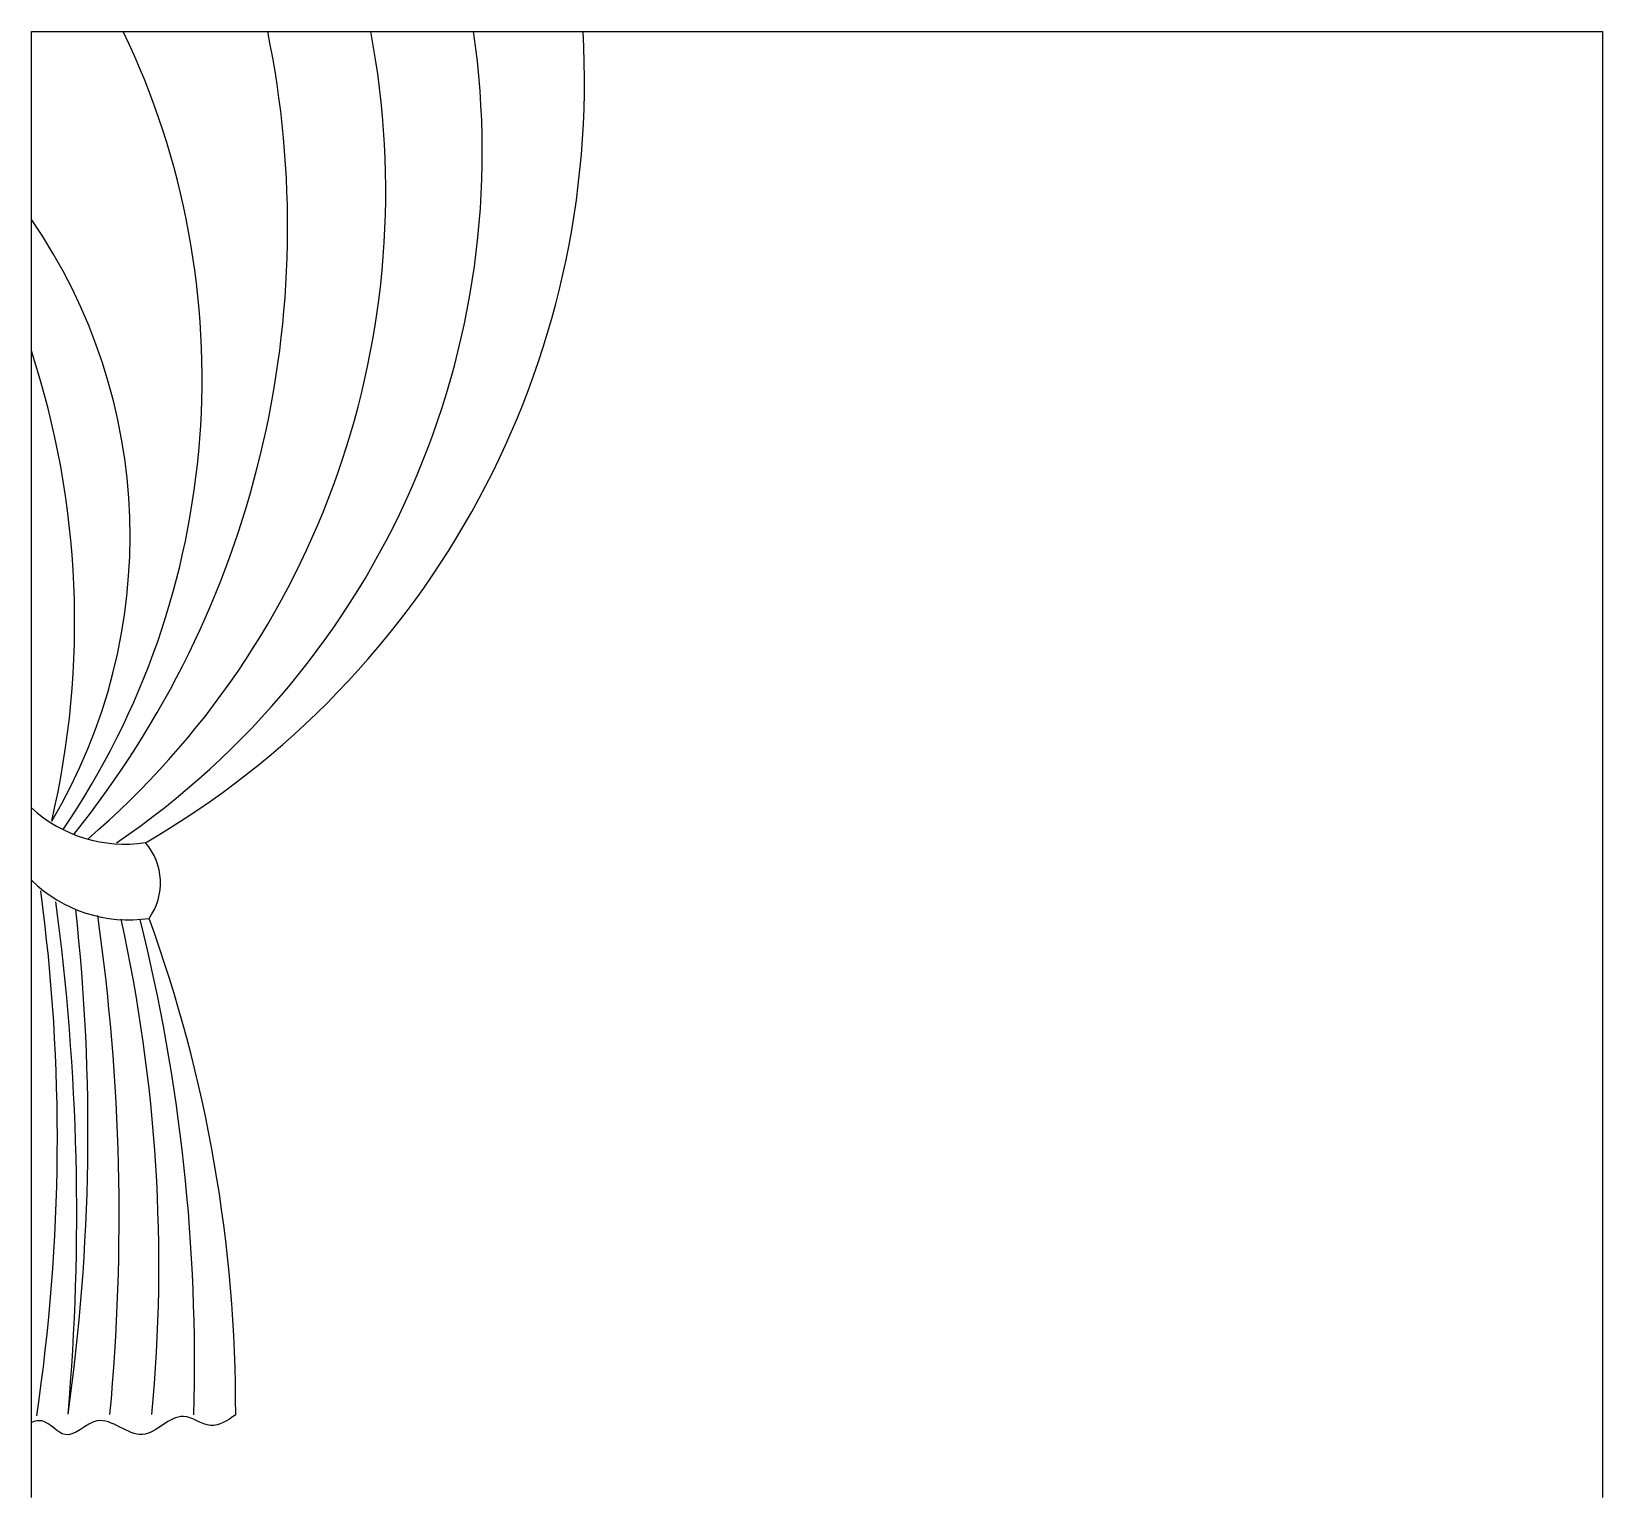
# Model space of a CAD drawing. Header units: millimetres. Extents: x 0 to 3000, y -2800 to 0.
import ezdxf

# ---------------------------------------------------------------- set-up
doc = ezdxf.new("R2010")
doc.units = ezdxf.units.MM
doc.header["$MEASUREMENT"] = 0
doc.layers.get('Defpoints').update_dxf_attribs({"color": 1})

msp = doc.modelspace()

# ---------------------------------------------------------------- linework, layer by layer
at = {"color": 250}
for centre, radius, start, end in [((-1362.9, -373.4), 1852, 321.2196, 11.6323), ((-953.2, -305), 1629.8, 310.6054, 10.7865), ((-1205.9, -662.3), 1531.7, 325.7541, 25.6195), ((-735.6, -229.6), 1596.4, 304.2406, 8.2694), ((-876.2, -963.7), 1064.5, 329.2472, 34.6058), ((-1584.6, -1128.1), 1667.1, 346.8291, 18.1003), ((-3498.1, -2115.5), 3547.6, 351.4391, 7.6846), ((-4358.4, -2258.1), 4444.9, 355.0582, 7.7074), ((-3764.9, -2100.7), 3872.8, 351.9815, 6.2826), ((-3914.6, -2264), 4082, 354.6982, 8.1035), ((-2814.1, -2356.1), 3057.4, 354.6452, 12.4763), ((-3178.5, -2541.4), 3489.9, 358.3522, 14.0208)]:
    msp.add_arc(centre, radius, start, end, dxfattribs=at)
for centre, radius, start, end in [((-625.6, -94.6), 1681.5, 300.1033, 3.2244), ((178.8, -1286.5), 265.6, 227.6629, 278.4243), ((128.8, -1626), 117.5, 324.7061, 40.7502), ((185.7, -1431.1), 265.6, 225.6191, 278.4243), ((-2362, -2633.4), 2752, 359.8223, 19.9624)]:
    msp.add_arc(centre, radius, start, end)
msp.add_open_spline([(390, -2642), (374.2, -2652.9), (341.8, -2675.3), (279.5, -2622.1), (211.9, -2713.8), (132.3, -2623.2), (67.3, -2702.8), (30.4, -2648.8), (7.1, -2653.7), (0, -2656.3)], degree=3, knots=[0, 0, 0, 0, 51.955028, 106.900158, 192.455644, 283.15881, 349.316691, 399.962572, 421.6766, 421.6766, 421.6766, 421.6766])
at = {"layer": 'Defpoints', "color": 250, "ltscale": 5}
msp.add_lwpolyline([(0, -2800), (0, 0), (3000, 0), (3000, -2800), (3000, -2800)], dxfattribs=at)

doc.saveas('drawing.dxf')
